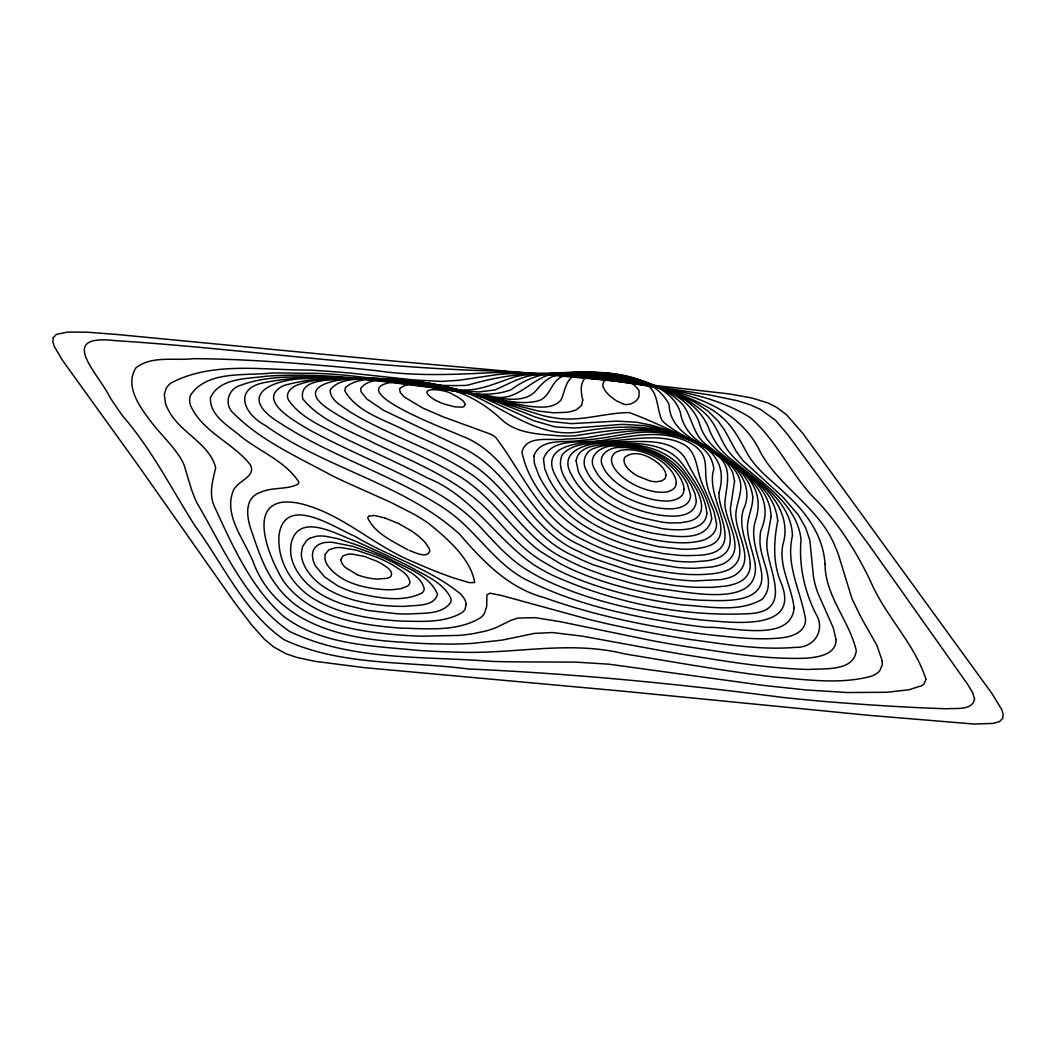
<?xml version="1.0" encoding="UTF-8"?>
<svg xmlns="http://www.w3.org/2000/svg" width="1056" height="1056" viewBox="0 0 1056 1056"><rect width="100%" height="100%" fill="white"/><g stroke="black" fill="none" stroke-linecap="round" stroke-linejoin="round"><path stroke-width="1.5" d="M340.93 559.601L342.896 555.878L348.058 554.189A16.632 5.927 14.2 0 1 352.282 554.123L364.505 556.459L377.137 561.356A40.63 14.494 14.2 0 1 382.496 564.26C386.153 566.861 393.347 570.504 391.129 575.969A23.377 8.342 14.2 0 1 387.182 578.292L377.322 579.058A24.116 8.606 14.2 0 1 356.954 574.609M368.491 516.344L367.712 517.77C374.695 533.557 393.545 541.596 407.959 549.912M368.623 516.226L374.26 515.447L384.529 517.862M723.941 563.442C747.925 550.493 725.366 522.773 724.812 503.435C725.96 486.75 734.026 466.145 716.034 454.766A77.629 27.694 14.2 0 0 701.831 445.262C663.142 421.265 617.14 429.198 574.952 435.811A97.918 34.927 14.2 0 1 558.98 435.811C539.669 434.201 517.876 433.844 502.511 420.38C487.45 406.111 469.511 394.733 449.328 389.294A50.49 18.018 14.2 0 0 438.095 386.456C425.858 385.136 409.873 379.975 399.617 388.727L400.29 392.542L404.276 396.924L422.255 407.801L442.913 416.764L490.604 434.161A23.324 8.316 14.2 0 1 495.858 437.58C523.446 473.854 541.121 521.123 585.829 541.094A98.01 34.967 14.2 0 0 607.53 550.796L625.733 557A106.498 37.99 14.2 0 0 644.78 562.056L676.698 567.402A91.621 32.683 14.2 0 0 695.429 568.26L711.599 566.993A77.708 27.72 14.2 0 0 723.941 563.442M310.451 537.953L316.906 536.171A22.81 8.131 14.2 0 1 325.235 536.237L337.603 538.639L355.859 544.619A184.919 65.96 14.2 0 1 365.693 548.42L372.94 551.404A214.87 76.652 14.2 0 1 387.394 557.753C404.884 567.64 429.343 574.438 437.554 594.356C433.937 607.068 415.615 604.916 405.187 606.342C387.974 606.58 370.696 604.626 354.064 600.098A49.368 17.609 14.2 0 1 335.003 593.116C322.872 587.453 311.507 578.912 305.065 566.927A156.235 55.73 14.2 0 1 302.557 560.96A161.832 57.737 14.2 0 1 301.33 553.595L302.531 546.612L306.583 540.632A62.462 22.282 14.2 0 1 310.411 537.94M562.241 372.979L533.227 375.131A115.394 41.158 14.2 0 0 525.32 376.886L516.305 380.041L495.145 389.902L478.817 391.961L450.701 390.02L365.521 379.249A366.379 130.693 14.2 0 0 324.271 376.9C296.525 376.926 267.511 375.329 241.045 385.163C227.898 388.489 223.344 405.016 234.115 413.846C261.545 441.144 297.779 456.958 331.346 475.279A267.59 95.462 14.2 0 0 344.824 481.76L390.522 502.22L413.846 514.127A135.128 48.206 14.2 0 1 428.881 523.604C446.846 538.19 470.936 558.848 474.685 582.542L469.273 582.661L452.945 577.724A159.298 56.826 14.2 0 1 448.364 576.101L445.394 575.032A189.46 67.584 14.2 0 1 430.663 569.316L427.812 568.141A179.045 63.875 14.2 0 1 415.391 562.703C374.128 546.81 341.576 512.226 297.647 503.012A31.099 11.088 14.2 0 0 283.813 502.062C246.048 505.864 271.735 562.69 283.655 581.381C310.226 617.654 358.763 624.914 400.646 628.122C427.073 628.624 456.68 632.056 480.361 617.866A94.09 33.568 14.2 0 0 484.414 613.47L486.697 606.474L486.908 594.805L489.984 593.168L501.772 595.558L588.35 619.265A367.198 130.997 14.2 0 0 615.727 625.654L635.012 629.706A448.76 160.09 14.2 0 0 664.118 635.224L669.926 636.227A417.714 149.015 14.2 0 0 688.446 639.236C723.954 643.962 759.871 650.47 795.802 647.315C814.202 648.054 826.043 629.772 815.773 613.721C804.408 590.766 798.785 565.778 801.016 540.21C799.313 518.76 784.489 501.389 768.992 487.753A431.983 154.11 14.2 0 0 758.208 478.46C746.698 468.442 733.313 459.782 725.261 446.464C719.44 436.3 715.638 424.882 707.692 416.038C675.8 384.028 627.211 379.038 584.496 373.864A156.486 55.823 14.2 0 0 562.241 372.979M666.019 430.478L692.208 440.458A111.58 39.798 14.2 0 1 705.751 447.269C719.136 455.176 734.514 463.967 739.728 479.596C742.975 489.905 737.88 500.016 736.296 510.088C732.217 531.841 758.38 559.337 734.976 575.216A80.005 28.538 14.2 0 1 720.852 579.612L694.452 580.906A110.497 39.415 14.2 0 1 671.669 578.952L649.453 575.15A124.661 44.471 14.2 0 1 626.855 569.659L598.158 560.116A105.428 37.607 14.2 0 1 579.005 551.588C534.956 532.924 516.424 485.338 479.503 458A107.62 38.386 14.2 0 0 466.303 449.698L383.737 410.388L366.973 399.128L361.007 391.71L360.703 388.357C368.98 377.533 385.598 380.609 397.716 379.751A101.917 36.366 14.2 0 1 411.787 380.635L439.982 385.084L467.24 392.304A107.395 38.306 14.2 0 1 485.615 398.785L533.306 420.578L555.562 426.98L574.886 428.01L622.156 424.367L642.774 425.515A53.196 18.982 14.2 0 1 666.019 430.478M385.004 518.008L398.231 523.406L410.824 530.534A85.166 30.386 14.2 0 1 415.972 534.151A83.173 29.674 14.2 0 1 418.902 536.474A88.15 31.442 14.2 0 1 425.528 543.022L428.855 547.958A45.857 16.355 14.2 0 1 429.792 551.153C426.756 559.099 414.995 552.169 409.372 550.532M357.034 574.57L345.352 567.442A40.656 14.507 14.2 0 1 340.969 559.614M710.068 449.645C692.116 439.296 669.834 428.287 669.108 404.58C655.037 376.939 618.235 372.544 590.278 372.596A62.014 22.123 14.2 0 0 578.912 374.51C565.567 376.438 565.501 390.482 560.987 399.986C553.04 409.332 538.85 407.167 528 406.151C470.54 395.327 414.005 376.57 354.803 378.246C342.025 381.242 297.898 374.999 302.729 398.798C321.024 421.278 350.249 430.676 375.302 443.692C417.067 463.531 462.409 481.074 493.733 516.595C505.996 529.954 517.849 543.919 532.554 554.69A134.785 48.088 14.2 0 0 541.24 560.657L554.572 568.392A117.889 42.055 14.2 0 0 577.262 578.846C611.186 592.192 647.038 600.31 683.14 604.969C709.091 606.461 738.593 613.074 762.234 599.214C777.929 581.764 758.657 559.099 760.043 539.207A340.732 121.559 14.2 0 1 760.769 530.864C777.665 492.875 741.246 467.98 712.681 451.229M721.142 416.566C732.983 426.36 740.032 440.207 747.239 453.446C756.637 470.105 772.715 481.232 786.126 494.353C806.401 512.318 823.416 536.224 825.013 564.089M603.319 387.235L604.626 389.862A59.202 21.12 14.2 0 0 611.82 397.492L612.691 398.165A43.85 15.642 14.2 0 0 616.889 401.056L623.885 404.25A4.95 1.769 14.2 0 0 625.693 404.58L630.089 404.197L634.484 402.085A65.921 23.509 14.2 0 0 636.649 400.25A72.851 25.991 14.2 0 0 639.012 396.422L639.118 391.327A41.012 14.626 14.2 0 0 637.943 388.806L633.191 384.12L625.904 380.49A13.979 4.99 14.2 0 0 621.324 379.17A14.309 5.108 14.2 0 0 617.298 378.497L607.266 379.342A25.304 9.029 14.2 0 0 605.431 380.226L603.332 382.496L602.87 385.255A47.084 16.804 14.2 0 0 603.319 387.235M825.04 564.287C825.33 596.468 849.433 620.783 856.297 650.694C853.789 671.867 823.957 668.263 808.46 669.464C767.395 668.395 726.779 661.399 686.294 654.944A947.694 338.078 14.2 0 1 664.184 651.156L582.212 636.134L552.354 632.544L534.389 633.402L502.326 640.081L473.167 643.328A271.63 96.901 14.2 0 1 448.747 644.094L429.409 643.751A311.177 111.012 14.2 0 1 402.534 642.193C345.18 639.17 279.431 624.716 254.76 566.029C246.629 542.071 221.932 515.632 233.838 489.482A158.915 56.694 14.2 0 1 236.016 486.671C241.217 479.846 256.159 475.345 250.246 464.666C232.782 442.583 202.066 431.864 190.397 405.108A116.992 41.738 14.2 0 1 190.45 395.327C206.989 370.207 244.807 376.028 270.89 373.072C281.147 372.9 291.403 373.058 301.646 373.309C357.232 372.174 411.906 387.948 467.346 385.295C501.046 375.395 536.105 370.59 571.27 374.603C619.7 379.408 670.837 384.476 713.17 410.48A92.796 33.106 14.2 0 1 721.129 416.566M543.444 459.083L544.79 468.943L548.79 478.526A313.553 111.857 14.2 0 0 554.321 487.872C563.97 502.286 577.064 514.246 591.941 523.103A84.374 30.096 14.2 0 0 604.85 529.94A86.156 30.73 14.2 0 0 630.498 539.84L658.456 546.718L681.912 549.186A71.174 25.384 14.2 0 0 694.584 548.803A69.947 24.948 14.2 0 0 705.118 546.968C735.781 539.84 713.156 506.708 708.101 488.822A351.344 125.334 14.2 0 1 706.609 482.368C704.51 472.468 707.56 461.142 701.276 452.39C694.624 443.322 683.324 439.23 672.804 436.656C651.196 431.508 629.257 436.894 607.715 439.441C587.783 445.012 551.945 434.914 543.444 459.083M690.518 494.881C690.98 506.576 676.513 509.454 667.432 508.781A33.026 11.788 14.2 0 1 656.528 507.646C634.986 503.448 613.378 493.786 599.227 476.494A125.03 44.603 14.2 0 1 594.792 469.458C585.842 455.374 602.95 444.563 615.688 446.081A46.847 16.711 14.2 0 1 621.047 446.002L633.072 447.058L643.658 449.328A29.357 10.468 14.2 0 1 649.876 451.334C663.221 456.179 674.81 465.366 683.021 476.876A179.81 64.152 14.2 0 1 687.39 484.123L690.518 494.881M533.848 456.218L534.442 463.597L538.718 475.147A405.94 144.817 14.2 0 0 544.012 484.823C555.271 503.316 571.349 518.813 590.251 529.36A89.654 31.984 14.2 0 0 626.828 544.922A91.12 32.512 14.2 0 0 642.352 549.331L663.419 553.608L679.285 555.324A77.246 27.562 14.2 0 0 694.109 555.43C756.637 555.073 703.124 501.046 713.83 469.326C711.203 441.434 676.236 434.174 653.545 432.247C635.039 431.204 617.047 436.075 598.858 438.53A233.152 83.173 14.2 0 1 581.869 440.273C566.306 443.322 540.025 437.092 533.848 456.218M576.14 460.944L578.266 471.293A168.128 59.981 14.2 0 0 583.968 481.153C595.597 496.65 612.77 507.025 630.604 513.955A57.644 20.566 14.2 0 0 642.734 517.994L661.703 522.086A44.497 15.88 14.2 0 0 670.573 522.931L680.658 522.773L688.908 521.347A54.899 19.589 14.2 0 0 692.855 519.948C707.969 513.506 700.26 494.696 693.607 484.704A355.687 126.892 14.2 0 0 685.357 472.758C670.626 450.727 642.959 443.256 617.668 443.969A98.076 34.98 14.2 0 0 609.299 444.088C597.432 444.932 578.186 445.909 576.14 460.944M882.182 660.752L882.169 665.122L879.806 670.613A70.198 25.04 14.2 0 1 870.83 676.381C839.85 684.565 807.193 679.708 775.777 677.147C725.221 671.339 675.14 662.165 624.928 653.968C569.356 639.91 513.018 654.575 456.865 652.106A405.346 144.606 14.2 0 1 437.448 651.486A427.429 152.473 14.2 0 1 417.49 650.351C371.844 645.691 321.288 645.216 283.285 616.07C250.444 586.898 232.294 545.147 214.196 506.048C208.652 493.416 212.797 480.269 215.688 467.729C209.405 443.164 180.22 432.894 168.749 410.731A159.364 56.852 14.2 0 1 165.475 403.511L164.3 394.495L166.241 388.318A107.263 38.267 14.2 0 1 170.9 383.064C212.612 360.967 263.274 370.339 308.563 370.022A611.041 217.985 14.2 0 1 350.077 373.072L413.543 379.922L441.368 381.427L459.096 380.266L496.967 374.629A185.46 66.158 14.2 0 1 514.272 373.507L547.391 373.864L589.42 377.071A314.569 112.226 14.2 0 1 611.833 379.83C666.046 388.397 734.54 396.937 760.782 452.866C780.305 487.978 819.628 508.055 834.992 546.15A514.457 183.52 14.2 0 1 838.583 555.179L852.02 598.792L860.97 617.245L876.85 645.216L882.182 660.752M719.004 492.677L719.03 495.488A264.29 94.288 14.2 0 0 720.02 502.669C723.545 519.856 741.853 547.008 718.621 557.621A75.742 27.02 14.2 0 1 707.164 560.762L692.406 561.924A83.952 29.951 14.2 0 1 675.352 561.172L646.206 556.34A98.67 35.204 14.2 0 1 628.822 551.747L617.615 548.117A94.024 33.541 14.2 0 1 587.585 534.996C556.934 517.255 529.452 487.555 521.928 452.219C526.271 433.686 552.407 441.54 566.254 438.992C573.065 438.808 579.876 438.464 586.634 437.699C621.02 431.693 657.888 423.997 690.888 440.22C715.242 449.328 726.62 467.003 719.004 492.677M466.198 604.19L464.97 609.457A69.155 24.671 14.2 0 1 461.934 612.652C443.599 623.436 420.961 621.284 400.501 621.073C372.253 619.344 343.332 614.948 318.133 601.352C293.832 588.707 276.408 562.082 279.127 534.191C285.991 494.142 334.475 527.67 355.384 536.514C389.611 557.066 429.594 568.458 460.614 594.013A65.393 23.324 14.2 0 1 465.841 602.276L466.198 604.19M794.072 608.177C790.64 643.592 730.013 626.168 707.428 627.396A289.925 103.435 14.2 0 1 685.45 624.677C632.438 616.598 578.926 605.55 530.468 581.803C498.709 567.6 480.506 536.712 454.133 515.658A165.132 58.912 14.2 0 0 440.471 505.877C389.519 474.104 331.188 456.152 280.751 423.509C233.059 394.693 274.388 378.655 307.072 378.576C369.059 373.586 429.726 388.529 490.763 396.092C519.077 404.184 531.775 374.603 557.766 373.454C585.565 370.062 613.8 374.194 640.688 381.308C663.485 387.816 689.634 398.099 698.993 421.925C705.368 447.823 730.818 459.598 749.681 475.187C771.566 490.565 791.644 516.384 782.892 544.579C778.483 566.755 791.842 586.727 794.072 608.177M734.58 481.114L730.369 508.622A262.363 93.601 14.2 0 0 730.699 513.097C732.362 531.221 751.199 556.816 729.366 569.29A79.121 28.222 14.2 0 1 716.153 573.276C694.214 576.431 671.906 573.606 650.338 569.303A115.183 41.092 14.2 0 1 629.442 564.234L602.87 555.456A101.944 36.366 14.2 0 1 579.559 544.817C527.842 521.954 514.496 455.255 460.825 435.653C447.586 429.449 326.806 384.859 404.461 381.097A79.108 28.222 14.2 0 1 424.34 382.615L445.87 386.76A80.744 28.802 14.2 0 1 456.958 389.822C499.066 401.452 533.993 439.969 580.972 431.693C622.314 424.182 666.877 423.852 704.009 446.279A92.704 33.066 14.2 0 1 713.777 452.206L721.855 458.317A83.358 29.74 14.2 0 1 728.864 465.656L732.587 472.045L734.58 481.114M312.497 554.453L312.484 555.773A120.358 42.94 14.2 0 0 313.038 559.746A113.124 40.352 14.2 0 0 313.83 562.28A116.107 41.422 14.2 0 0 315.784 566.359L324.496 576.814L337.326 585.565A42.53 15.18 14.2 0 0 356.426 593.063C377.48 597.617 401.953 603.029 422.083 592.944A41.356 14.758 14.2 0 0 424.235 588.826C421.318 576.035 406.613 570.596 396.541 564.208A118.589 42.306 14.2 0 0 390.878 561.33A124.793 44.524 14.2 0 0 376.226 554.717L352.823 546.335L332.627 542.348A24.684 8.804 14.2 0 0 326.106 542.441C319.532 542.718 312.55 547.338 312.497 554.453M777.731 520.978C773.599 541.768 772.702 563.244 781.268 583.242C800.554 631.211 733.748 622.538 706.952 620.466A239.514 85.444 14.2 0 1 684.42 617.918C636.359 610.922 588.034 600.56 544.025 579.401A118.813 42.385 14.2 0 1 529.703 571.586C510.985 560.802 496.518 544.553 482.011 528.884C463.254 508.081 439.19 493.086 414.256 480.81C379.487 463.162 343.292 448.404 309.065 429.7C296.419 422.004 254.298 399.709 284.011 385.427C353.628 366.511 425.581 387.275 495.04 397.835C508.094 399.181 523.802 401.953 534.481 392.291C540.461 385.77 546.071 378.114 555.139 375.764A86.711 30.941 14.2 0 1 564.406 373.468L575.586 372.214A93.456 33.343 14.2 0 1 588.284 372.042C621.377 374.59 659.155 379.606 683.034 404.923C692.749 418.044 693.224 437.158 708.563 446.213C734.514 467.227 774.18 483.582 777.731 520.978M792.488 535.59C785.294 565.422 801.095 591.347 805.583 619.661C805.517 632.584 791.063 637.019 780.397 637.956C758.182 640.187 735.821 637.468 713.711 635.276A354.842 126.588 14.2 0 1 679.734 630.683C633.877 623.41 588.284 613.364 544.513 597.683C508.57 588.245 482.948 561.29 459.637 534.204C404.052 483.648 326.198 468.943 265.597 425.634C242.207 413.028 233.284 387.341 266.455 382.206C316.668 372.53 368.504 378.814 418.73 385.506C449.064 388.186 481.378 400.805 511.117 389.73C526.244 378.272 544.632 372.161 563.719 372.689A131.076 46.768 14.2 0 1 582.318 372.913L588.786 373.322A123.143 43.93 14.2 0 1 619.542 377.335C652.093 384.344 693.053 393.03 708.14 426.664C712.972 440.141 721.248 452.232 732.983 460.588C757.35 480.718 790.931 500.478 792.488 535.59M582.754 399.934L581.618 405.438L576.418 409.715A54.529 19.457 14.2 0 1 566.544 412.302L553.661 412.804L538.481 411.061L445.87 387.552L414.955 381.942L392.146 379.394A171.376 61.142 14.2 0 0 370.247 378.352C349.166 376.768 285.925 382.8 331.756 411.18C369.89 435.666 413.543 449.764 452.628 472.573C486.763 490.037 506.735 523.895 535.537 547.734A147.893 52.76 14.2 0 0 540.672 551.615L559.957 563.521A115.064 41.052 14.2 0 0 583.136 574.226C612.361 585.724 643.091 593.076 674.137 597.577A153.252 54.674 14.2 0 0 700.59 600.23C720.575 600.402 765.336 605.431 761.653 573.487C759.185 555.997 749.76 538.547 755.436 520.674C773.309 466.462 699.217 449.935 666.692 424.75A46.847 16.711 14.2 0 1 661.729 419.879C655.657 406.058 659.406 387.328 639.936 381.863A30.716 10.956 14.2 0 0 628.822 377.546L624.545 376.358A34.188 12.197 14.2 0 0 612.084 374.141L600.732 373.784A43.362 15.47 14.2 0 0 592.02 375.078C579.374 376.926 580.325 390.654 582.754 399.934M716.43 522.944C717.578 532.699 708.655 539.484 699.956 540.989A65.868 23.496 14.2 0 1 683.206 542.81C661.082 542.758 639.276 537.161 618.724 529.294A79.028 28.195 14.2 0 1 599.069 519.974C584.918 511.936 572.154 501.178 562.716 487.832A260.964 93.1 14.2 0 1 556.934 478.355C535.63 443.348 584.786 441.91 607.015 441.131C628.597 440.128 650.509 435.085 671.959 439.903A18.427 6.574 14.2 0 1 681.991 443.612C695.178 449.249 696.234 464.587 699.666 476.494A510.193 182.002 14.2 0 0 702.28 483.991L713.869 511.13L716.43 522.944M290.598 548.447L290.796 554.03A214.104 76.375 14.2 0 0 294.241 565.831C301.369 581.209 315.295 592.429 330.502 599.267A53.935 19.246 14.2 0 0 344.665 604.771L367.765 610.46L396.198 613.668A125.044 44.603 14.2 0 0 409.253 614.011C422.954 612.823 441.421 614.975 450.595 602.672A53.882 19.219 14.2 0 0 450.727 597.986C443.018 582.278 424.948 575.494 410.639 567.098C392.674 557.99 374.326 549.661 355.964 541.372C338.026 535.194 300.709 512.252 291.733 541.147A290.968 103.792 14.2 0 0 291.034 544.368L290.598 548.447M683.984 489.179C684.13 498.736 672.514 501.455 664.897 500.98A26.756 9.544 14.2 0 1 654.958 499.937C636.662 496.148 618.341 487.634 606.54 472.718A104.636 37.33 14.2 0 1 602.844 466.396C596.6 454.78 610.289 446.609 620.44 447.533A33.858 12.078 14.2 0 1 625.614 447.533L637.151 448.985A27.364 9.755 14.2 0 1 647.526 451.915C659.578 456.284 670.507 464.046 678.058 474.461A138.23 49.315 14.2 0 1 681.107 479.384L683.074 483.938A109.969 39.23 14.2 0 1 683.8 486.882L683.984 489.179M752.783 497.35C752.862 509.084 745.853 519.882 747.78 531.775C748.902 542.665 753.073 552.922 755.106 563.64C761.112 611.464 682.004 589.961 656.33 588.601A148.236 52.879 14.2 0 1 630.155 582.859L604.771 575.48L588.35 569.501A111.962 39.943 14.2 0 1 566.57 559.548C525.664 541.121 506.128 497.614 469.814 473.365C444.088 455.928 414.942 444.629 387.024 431.31C374.154 425.212 361.324 418.915 349.219 411.378C341.906 405.808 330.132 400.501 330.132 389.954C340.534 376.636 361.218 379.883 376.385 378.536A147.616 52.655 14.2 0 1 397.016 379.447C447.348 382.906 494.815 400.871 542.573 415.549A39.97 14.256 14.2 0 0 554.176 417.767C579.506 422.492 604.428 412.645 629.336 412.592C651.235 420.71 672.329 431.02 693.449 440.986C716.219 454.318 749.734 467.254 752.783 497.35M750.262 564.102C750.684 571.058 747.028 577.922 740.837 581.222A80.375 28.67 14.2 0 1 725.789 586.054L712.378 587.347L697.079 587.321A122.258 43.613 14.2 0 1 672.461 585.13L656.66 582.595A135.538 48.352 14.2 0 1 632.267 577.236L593.34 564.802A108.781 38.808 14.2 0 1 572.88 555.562C532.422 537.821 513.335 495.568 479.516 469.59C457.961 453.262 432.564 443.296 408.197 432.036C386.628 420.09 357.535 413.252 344.784 390.733L345.55 387.578C356.294 377.639 372.992 379.751 386.602 378.946A124.872 44.55 14.2 0 1 404.105 379.843L431.904 383.658L470.527 393.056L498.049 402.283L535.326 417.08L550.136 421.436L571.454 423.628L616.915 421.106L636.992 422.281L652.027 425.304L666.508 429.805L701.976 445.355A135.564 48.365 14.2 0 1 716.47 453.658C736.507 463.795 754.631 486.248 743.49 509.269C737.286 527.947 749.153 545.662 750.262 564.102M696.353 501.138C694.346 519.05 670.745 516.806 657.571 514.787C632.597 510.154 607.477 499.092 591.4 478.817A146.018 52.087 14.2 0 1 586.384 470.474C581.341 462.132 585.156 450.49 594.99 448.061A63.901 22.796 14.2 0 1 604.916 445.632A65.815 23.483 14.2 0 1 613.338 444.946A65.3 23.298 14.2 0 1 620.347 444.946C645.731 444.853 671.656 455.572 686.004 477.18A240.016 85.615 14.2 0 1 691.39 485.602L694.967 493.574L696.353 501.138M836.062 639.659C836.194 654.971 817.212 657.36 805.57 658.205C764.61 659.71 723.967 652.146 683.602 646.166A587.057 209.431 14.2 0 1 652.304 640.688L560.036 621.628L535.22 617.681L517.823 618.09L510.787 620.4L496.993 627.198A167.165 59.638 14.2 0 1 489.707 629.864A152.856 54.529 14.2 0 1 484.572 631.316L473.233 633.64A183.163 65.34 14.2 0 1 459.004 635.395L421.621 636.2A240.874 85.932 14.2 0 1 401.452 635.144C356.347 631.541 303.97 624.175 275.827 584.509C264.422 569.303 258.39 551.074 252.318 533.293C247.104 519.842 242.629 498.247 260.515 492.32C272.422 486.829 286.73 490.037 298.228 484.057L298.822 481.958C285.054 460.799 259.235 451.44 240.016 435.732C228.162 425.647 209.629 415.536 210.421 397.782C219.714 377.56 247.276 378.985 266.112 376.226C329.657 371.791 392.621 382.628 455.558 389.189C476.903 393.149 495.792 382.628 515.368 376.741A127.71 45.553 14.2 0 1 526.363 374.788L559.297 373.388A192.337 68.614 14.2 0 1 581.434 374.524C614.117 377.48 646.945 382.8 677.78 394.403A70.343 25.093 14.2 0 1 697.726 404.039L708.418 411.484L717.988 420.908L724.72 430.32L736.204 451.387L743.054 460.654L782.813 497.02L798.296 514.853L805.649 527.855L809.82 540.17L813.424 576.444A518.06 184.813 14.2 0 0 817.885 593.076L833.263 627.805L836.062 639.659M676.262 482.988C676.17 490.195 667.577 492.584 661.676 492.294A20.156 7.194 14.2 0 1 656.423 491.938A20.473 7.3 14.2 0 1 652.78 491.33C640.543 488.677 628.716 483.067 619.568 474.421A77.048 27.482 14.2 0 1 615.16 469.339L614.236 467.966A83.186 29.674 14.2 0 1 612.216 463.822C610.038 458.99 612.586 453.037 617.694 451.427A30.875 11.009 14.2 0 1 625.693 449.711L631.422 449.856A21.397 7.63 14.2 0 1 640.49 451.427C652.318 454.502 663.511 460.957 671.101 470.646A101.376 36.168 14.2 0 1 673.926 474.936L675.14 477.47A89.681 31.997 14.2 0 1 675.998 480.269L676.262 482.988M771.131 516.542L767.25 538.19A371.224 132.436 14.2 0 0 766.894 546.493C768.425 571.388 793.637 611.358 749.417 613.655C682.202 617.034 613.774 602.699 552.46 575.256A125.677 44.827 14.2 0 1 533.861 564.788C495.937 538.877 471.966 495.7 427.72 478.078C399.577 463.465 370.458 450.846 341.972 436.946C323.149 426.65 301.039 418.282 288.473 399.986C284.79 393.096 291.733 386.892 297.779 384.846C319.44 377.058 343.081 378.167 365.746 378.536C406.151 379.936 445.751 388.542 485.192 396.792C502.603 399.722 520.674 405.372 538.27 400.831C550.968 397.135 550.862 379.751 563.706 376.068A77.326 27.588 14.2 0 1 578.569 372.57L591.254 371.95L605.603 372.808A66.937 23.879 14.2 0 1 625.601 376.213C646.694 381.454 672.791 389.453 680.354 412.381C682.532 426.386 691.654 437.791 703.745 444.761C729.59 463.742 769.322 479.86 771.131 516.542M465.34 404.527L463.769 406.639A11.154 3.973 14.2 0 1 461.828 407.154L454.832 406.85L444.682 404.197A29.898 10.666 14.2 0 1 436.894 400.95A31.165 11.114 14.2 0 1 433.686 399.221C412.777 385.48 446.648 389.083 453.09 394.654A30.373 10.837 14.2 0 1 458.225 397.294L463.32 401.016L465.34 404.527M665.914 475.556L665.333 477.919A33.449 11.933 14.2 0 1 664.409 479.186L661.478 480.982L656.542 481.747A12.553 4.475 14.2 0 1 652.476 481.43A12.936 4.62 14.2 0 1 649.902 480.942L637.481 476.005A32.828 11.708 14.2 0 1 634.946 474.461L630.736 471.293A51.295 18.295 14.2 0 1 624.215 458.924L624.281 458.489A38.887 13.873 14.2 0 1 624.848 457.301C635.804 448.364 652.608 457.538 661.346 466.145A57.948 20.671 14.2 0 1 665.874 474.54L665.914 475.556M974.556 699.138C972.338 710.846 955.891 707.903 947.06 708.774C906.404 707.507 865.788 704.788 825.238 701.54A976.232 348.256 14.2 0 1 782.285 697.382C678.005 683.786 573.355 673.636 468.27 668.963C407.18 661.016 341.194 666.23 284.13 639.725C243.936 611.965 223.542 564.762 195.334 526.416C171.745 489.298 151.985 449.764 122.945 416.315A1192.158 425.291 14.2 0 1 110.101 397.544C98.102 372.94 55.994 333.934 115.038 340.613C241.56 348.704 367.316 367.646 494.142 370.986A685.727 244.622 14.2 0 1 513.599 372.016A797.504 284.5 14.2 0 1 534.164 373.388A824.327 294.07 14.2 0 1 554.743 374.999L568.498 376.213A781.889 278.929 14.2 0 1 603.464 379.79A710.411 253.427 14.2 0 1 645.124 384.991L708.774 394.772L737.642 400.778L749.76 404.593L760.584 409.438L775.487 420.275L787.723 434.57L869.563 545.78L967.56 684.222L972.695 692.71L974.556 699.138M706.82 513.242C706.174 527.894 687.958 529.967 676.606 529.769A50.926 18.163 14.2 0 1 662.125 528.62L636.742 522.72A66.106 23.588 14.2 0 1 621.034 516.886C604.428 509.678 588.746 499.25 577.698 484.704A193.288 68.957 14.2 0 1 571.692 475.055C556.816 450.344 589.103 442.068 607.662 443.243A165.396 59.004 14.2 0 1 622.182 443.045L627.752 443.177A123.288 43.982 14.2 0 1 633.244 443.428C650.918 444.101 670.547 448.127 681.701 463.175A208.468 74.369 14.2 0 1 683.668 465.656C693.462 480.203 705.355 495.198 706.82 513.242M711.691 518.786C706.292 543.946 670.454 535.854 652.08 533.122C624.268 526.904 596.31 515.473 576.616 494.182C567.904 483.714 555.773 469.036 562.294 454.7C574.187 441.289 594.673 443.969 610.936 442.121A488.347 174.214 14.2 0 1 624.584 441.646C645.572 441.712 672.83 438.385 685.714 459.083C694.888 478.619 709.078 496.954 711.691 518.786M325.222 554.387L324.905 558.36A80.956 28.882 14.2 0 0 327.452 565.184C340.296 582.938 363.726 588.166 384.292 589.618A52.879 18.863 14.2 0 0 393.532 589.591L401.135 588.588L407.405 586.146A34.637 12.355 14.2 0 0 409.926 582.16C408.646 573.87 399.722 569.725 393.439 565.448A77.431 27.628 14.2 0 0 376.622 557.146L356.255 550.136L340.877 547.576A22.968 8.197 14.2 0 0 335.518 547.734L328.733 549.886L325.222 554.387M925.94 679.259L924.106 683.839L921.848 685.648L908.912 689.766L887.04 692.274L847.585 692.538L806.744 690.004L764.98 685.595L608.956 664.198L575.85 662.125L517.638 661.888A865.669 308.814 14.2 0 1 491.964 661.412C424.71 655.921 352.11 661.36 289.74 631.528C245.084 600.917 223.463 547.668 196.72 502.55A677.134 241.56 14.2 0 1 190.912 487.648L184.312 465.617A192.522 68.68 14.2 0 0 180.497 458.014C172.63 445.592 161.898 435.362 152.724 423.944C141.148 408.698 123.935 387.05 135.894 367.871C151.747 355.304 174.781 360.901 193.42 358.67C243.104 358.934 292.684 362.828 342.144 367.224A1024.28 365.402 14.2 0 1 376.438 370.656C414.942 376.398 453.829 374.616 492.532 372.623A305.092 108.834 14.2 0 1 510.946 372.623L544.421 374.009A471.385 168.168 14.2 0 1 565.171 375.5L592.825 378.18A458.819 163.68 14.2 0 1 614.486 380.794C660.515 388.489 709.975 392.278 750.314 417.595C778.048 441.58 792 477.101 818.506 502.418C840.154 526.046 857.327 553.344 871.002 582.265C885.773 616.519 914.72 643.777 925.94 679.259M53.288 337.603L52.879 341.788L54.239 346.355L62.172 359.885L139.762 467.623L234.947 603.002L251.552 624.796L264.396 639.197L273.649 646.945L286.348 653.915L297.026 657.466L314.754 661.294L364.016 667.616L621.496 691.033L868.943 715.334L974.147 724.046L993.023 723.426L999.53 721.591L1002.712 718.37L1003.121 714.199L1001.748 709.619L992.099 693.713L802.903 433.475L786.443 414.652L776.45 407.233L767.752 402.864L751.766 397.967L729.274 393.914L613.523 380.754L394.759 361.152L117.137 334.501L86.83 332.178L67.228 332.099L56.456 334.396L53.288 337.603"/></g></svg>
